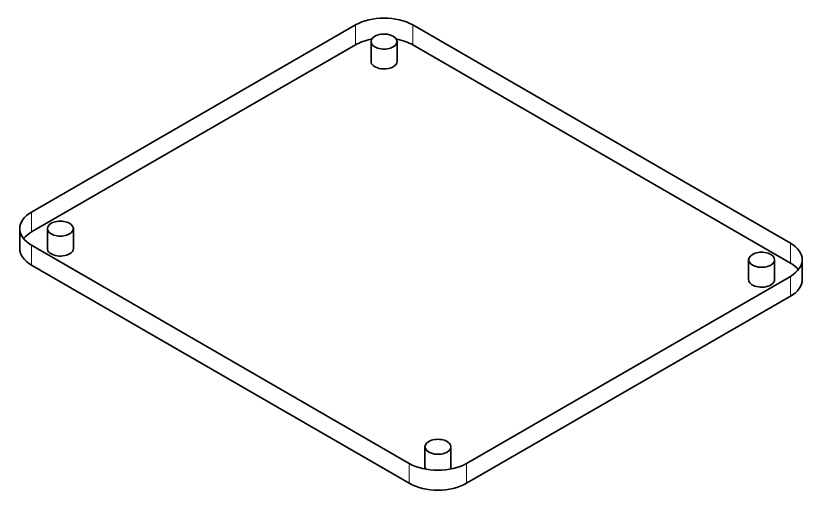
# Model space of a CAD drawing. Extents: x 145 to 857, y 42 to 790.
# Drawn here: x 653.8 to 751.1, y 521.7 to 580.1 of the extents above; entities that cross this region are included whole.
import ezdxf

# ---------------------------------------------------------------- set-up
doc = ezdxf.new("R2010")
doc.units = 0

msp = doc.modelspace()

# ---------------------------------------------------------------- linework, layer by layer
at = {"color": 7, "lineweight": 35}
for p, q in [((695.572, 578.971), (655.705, 555.954)), ((749.142, 552.125), (702.643, 578.971)), ((695.572, 576.522), (655.705, 553.505)), ((749.142, 549.675), (702.643, 576.522)), ((655.705, 551.872), (702.205, 525.025)), ((655.705, 549.422), (702.205, 522.576)), ((709.276, 525.025), (749.142, 548.042)), ((709.276, 522.576), (749.142, 545.593))]:
    msp.add_line(p, q, dxfattribs=at)
at = {"color": 7, "lineweight": 13, "ltscale": 0.061238}
for p, q in [((695.572, 578.971), (695.572, 576.522)), ((702.643, 578.971), (702.643, 576.522)), ((655.705, 555.954), (655.705, 553.505)), ((749.142, 548.042), (749.142, 545.593))]:
    msp.add_line(p, q, dxfattribs=at)
at = {"color": 7, "lineweight": 35, "ltscale": 0.061238}
for p, q in [((697.508, 574.48), (697.508, 576.93)), ((700.708, 574.48), (700.708, 576.93)), ((654.241, 551.463), (654.241, 553.913)), ((657.641, 551.463), (657.641, 553.913)), ((660.841, 551.463), (660.841, 553.913))]:
    msp.add_line(p, q, dxfattribs=at)
at = {"color": 7, "lineweight": 13, "ltscale": 0.061237}
for p, q in [((749.142, 552.125), (749.142, 549.675)), ((655.705, 551.872), (655.705, 549.422)), ((702.205, 525.025), (702.205, 522.576)), ((709.276, 525.025), (709.276, 522.576))]:
    msp.add_line(p, q, dxfattribs=at)
at = {"color": 7, "lineweight": 35, "ltscale": 0.061237}
for p, q in [((744.007, 547.634), (744.007, 550.083)), ((747.207, 547.634), (747.207, 550.083)), ((750.607, 547.634), (750.607, 550.083)), ((704.14, 524.617), (704.14, 527.066)), ((707.34, 524.617), (707.34, 527.066))]:
    msp.add_line(p, q, dxfattribs=at)
at = {"color": 7, "lineweight": 35}
for centre, major_axis, start_param, end_param in [((699.108, 576.93), (5, 0), 0.785398, 2.356194), ((699.108, 576.93), (1.6, 0), 2.356194, 5.497787), ((699.108, 576.93), (1.6, 0), 5.497787, 8.63938), ((699.108, 574.48), (5, 0), 1.878011, 2.356194), ((699.108, 574.48), (5, 0), 0.785398, 1.263582), ((699.108, 574.48), (1.6, 0), 3.141593, 5.497787), ((699.108, 574.48), (1.6, 0), 5.497787, 6.283185), ((659.241, 553.913), (5, 0), 2.356194, 3.926991), ((659.241, 553.913), (1.6, 0), 5.497787, 8.63938), ((659.241, 553.913), (1.6, 0), 2.356194, 5.497787), ((659.241, 551.463), (5, 0), 2.356194, 2.703444), ((745.607, 550.083), (5, 0), 5.497787, 7.068583), ((659.241, 551.463), (5, 0), 3.141593, 3.926991), ((659.241, 551.463), (1.6, 0), 3.141593, 5.497787), ((659.241, 551.463), (1.6, 0), 5.497787, 6.283185), ((745.607, 550.083), (1.6, 0), 5.497787, 8.63938), ((745.607, 550.083), (1.6, 0), 2.356194, 5.497787), ((745.607, 547.634), (5, 0), 0.438149, 0.785398), ((745.607, 547.634), (1.6, 0), 3.141593, 5.497787), ((745.607, 547.634), (1.6, 0), 5.497787, 6.283185), ((745.607, 547.634), (5, 0), 5.497787, 6.283185), ((705.74, 527.066), (1.6, 0), 2.356194, 5.497787), ((705.74, 527.066), (1.6, 0), 5.497787, 8.63938), ((705.74, 527.066), (5, 0), 3.926991, 5.497787), ((705.74, 524.617), (1.6, 0), 3.141593, 3.474757), ((705.74, 524.617), (1.6, 0), 5.950021, 6.283185), ((705.74, 524.617), (5, 0), 3.926991, 5.497787)]:
    msp.add_ellipse(centre, major_axis=major_axis, ratio=0.57735, start_param=start_param, end_param=end_param, dxfattribs=at)

doc.saveas('drawing.dxf')
